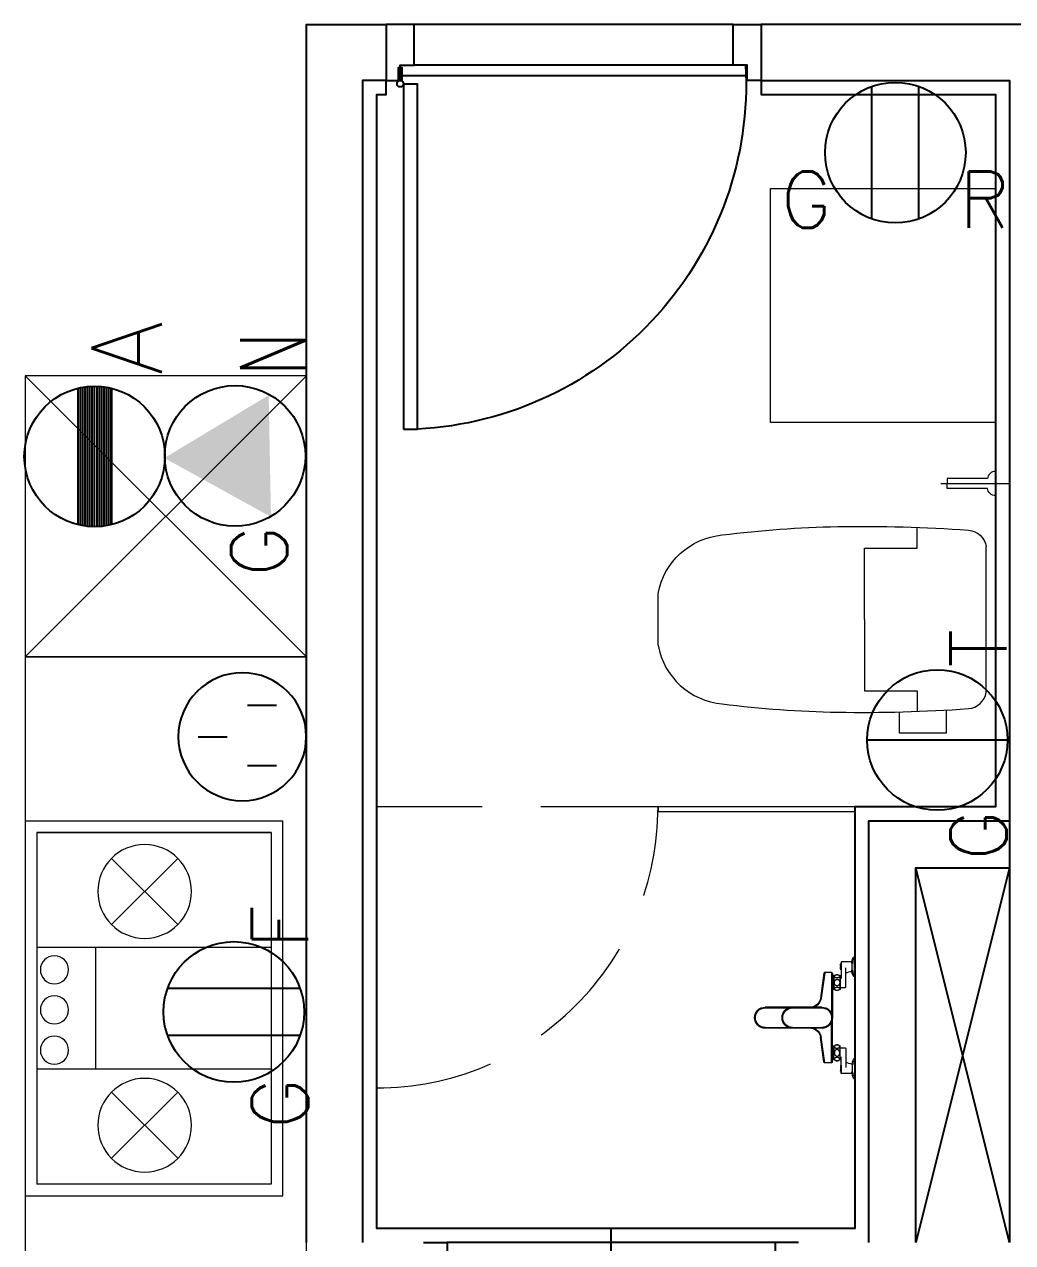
# Model space of a CAD drawing. Extents: x 489590 to 931630, y 16852 to 52972.
# Drawn here: x 497099.8 to 497310.6, y 51688.3 to 51948.3 of the extents above; entities that cross this region are included whole.
import ezdxf
from ezdxf.enums import TextEntityAlignment as Align

# ---------------------------------------------------------------- set-up
doc = ezdxf.new("R2010")
doc.units = 0
doc.header["$LTSCALE"] = 50
doc.linetypes.add('11', pattern=[0.15, 0.1, -0.05])
doc.layers.add('AM_9', color=253, linetype='Continuous', lineweight=0)
for name, color, linetype in [('DOOR', 5, 'Continuous'), ('E', 7, 'Continuous'), ('E1', 7, 'Continuous'), ('EG', 201, 'Continuous'), ('EGE', 64, 'Continuous'), ('FINISH', 6, 'Continuous'), ('FURN', 4, 'Continuous'), ('I-FLOR-PAVING', 251, 'Continuous'), ('L-L', 7, 'Continuous'), ('OPEN', 5, 'Continuous'), ('P', 2, 'Continuous'), ('P_管道', 30, 'Continuous'), ('TOIL', 5, 'Continuous'), ('WALL2', 3, 'Continuous'), ('WALL5', 4, 'Continuous'), ('插座', 1, 'Continuous')]:
    doc.layers.add(name, color=color, linetype=linetype)
doc.styles.add('CHINA', font='SIMPLEX.shx', dxfattribs={"bigfont": 'CHINESET.shx'})
doc.styles.get("Standard").update_dxf_attribs({"font": 'txt.shx', "bigfont": 'chineset.shx'})
doc.styles.add('圖框$0$Standard', font='simplex.shx', dxfattribs={"bigfont": 'chineset.shx'})

# ---------------------------------------------------------------- blocks, each defined once
blk = doc.blocks.new('A$C4EFA0F76')
at = {"layer": 'TOIL', "color": 9, "lineweight": 5, "true_color": 0xc7c8ca}
for p, q in [((0, 19.3), (0, -29.4)), ((2, 19.11), (2, -11.98)), ((72, 9.08), (72, -1.95)), ((11.7, -25.44), (-2.74, -25.44))]:
    blk.add_line(p, q, dxfattribs=at)
for points in [[(10.51, 22.9), (10.51, 27.81), (20.5, 27.81), (20.5, 23.31)], [(27.98, 3.56), (27.98, 18.78), (16.71, 18.78), (16.71, 23.2)], [(27.98, 3.56), (27.98, -11.65), (16.71, -11.65), (16.71, -16.07)]]:
    blk.add_lwpolyline(points, dxfattribs=at)
for points in [[(72, 9.08, 0.3374), (58.28, 21.58, 0.027493), (33.67, 23.36, 0.022437), (5.79, 22.6, 0.348898), (2, 19.11)], [(72, -1.95, -0.3374), (58.28, -14.45, -0.027493), (33.67, -16.24, -0.022437), (5.79, -15.47, -0.348898), (2, -11.98)], [(0, -22.85, -0.370325), (1.75, -24.39), (10.31, -24.39), (10.31, -25.44)], [(0, -28.02, 0.370325), (1.75, -26.48), (10.31, -26.48), (10.31, -25.44)]]:
    blk.add_lwpolyline(points, format="xyb", dxfattribs=at)
blk = doc.blocks.new('A$C0A852886')
at = {"color": 9, "true_color": 0xc7c8ca}
for points in [[(74.77, 151.09), (74.77, 148.09), (78.07, 148.09), (78.07, 145.09), (86.77, 145.09), (86.77, 151.09)], [(0.39, 74.77), (0.39, 77.77), (73.98, 77.77), (73.98, 74.77)], [(74.77, 71.09), (74.77, 74.09), (78.07, 74.09), (78.07, 77.09), (86.77, 77.09), (86.77, 71.09)]]:
    blk.add_lwpolyline(points, close=True, dxfattribs=at)
blk.add_lwpolyline([(77.56, 74.2), (77.56, 74.48), (74.64, 74.48, 3.143413), (74.64, 73.7), (77.56, 73.7), (77.56, 73.98), (74.76, 73.98, 0.08392), (74.76, 74.2), (77.56, 74.2)], format="xyb", dxfattribs=at)
at = {"layer": 'I-FLOR-PAVING', "color": 9, "true_color": 0xc7c8ca}
for p, q in [((75.77, 148.09), (75.77, 74.09)), ((78.07, 145.09), (78.07, 77.09)), ((86.77, 145.09), (86.77, 77.09))]:
    blk.add_line(p, q, dxfattribs=at)
blk.add_arc((74.09, 74.09), 73.79, 86.9121, 177.1453, dxfattribs=at)
blk = doc.blocks.new('A$C34866B9E')
at = {"color": 9, "true_color": 0xc7c8ca}
for p, q in [((0, 9), (0, 5.9)), ((0, 9), (64, 9)), ((43.8, 0), (42.3, 0)), ((64, 9), (64, 5.9))]:
    blk.add_line(p, q, dxfattribs=at)
for centre, radius, start, end in [((1.5, 5.9), 1.5, 180, 245.2613), ((21.8, 50), 50, 245.2613, 268.1216), ((42.2, 50), 50, 271.8784, 294.7387), ((62.5, 5.9), 1.5, 294.7387, 0)]:
    blk.add_arc(centre, radius, start, end, dxfattribs=at)
at = {"layer": 'AM_9', "color": 9, "true_color": 0xc7c8ca}
blk.add_line((20.2, 0), (42.3, 0), dxfattribs=at)
blk = doc.blocks.new('A$C465A4D64')
at = {"layer": 'TOIL', "color": 9, "linetype": 'ByBlock', "lineweight": 5, "true_color": 0xc7c8ca}
for p, q in [((-12.95, 0), (12.95, 0)), ((-11.9, -0.61), (-11.9, -2.88)), ((-9.94, -0.57), (-11.86, -0.57)), ((-10.06, -0.57), (-11.74, -0.57)), ((-6.54, -1.96), (-10.63, -1.96)), ((-6.46, -3.16), (-6.46, -2.04)), ((6.46, -3.16), (6.46, -2.04)), ((6.54, -1.96), (10.63, -1.96)), ((9.94, -0.57), (11.86, -0.57)), ((10.06, -0.57), (11.74, -0.57)), ((11.9, -0.61), (11.9, -2.88)), ((-11.86, -2.92), (-8.34, -2.92)), ((-10.2, -2.92), (-11.6, -2.92)), ((-11.6, -2.92), (-11.6, -2.92)), ((-10.28, -3), (-11.52, -3)), ((-11.42, -3.02), (-11.42, -3)), ((-10.98, -3.08), (-11.36, -3.08)), ((-10.98, -3), (-10.98, -3.08)), ((-10.82, -3), (-10.82, -3.08)), ((-10.44, -3.08), (-10.82, -3.08)), ((-10.38, -3.02), (-10.38, -3)), ((-10.2, -2.92), (-10.2, -2.92)), ((-9.62, -4.96), (-0.83, -4.96)), ((-9.62, -4.96), (-9.62, -6.46)), ((-9.46, -4.8), (0, -4.8)), ((-9, -3.16), (-6, -3.16)), ((-9, -4.46), (-7.5, -4.46)), ((-9, -4.46), (-6, -4.46)), ((-8.54, -3.16), (-8.54, -2.92)), ((-8.53, -4.63), (-7.5, -4.63)), ((-8.53, -4.63), (-8.53, -4.8)), ((-6.47, -4.8), (-8.53, -4.8)), ((-8.4, -4.46), (-8.4, -4.63)), ((-8.4, -4.8), (-6.6, -4.8)), ((-8.4, -4.8), (-6.6, -4.8)), ((-6, -4.46), (-7.5, -4.46)), ((-6.47, -4.63), (-7.5, -4.63)), ((-6.6, -4.46), (-6.6, -4.63)), ((-6.47, -4.63), (-6.47, -4.8)), ((9.47, -4.8), (0, -4.8)), ((9.62, -4.96), (0.83, -4.96)), ((9, -3.16), (6, -3.16)), ((6, -4.46), (7.5, -4.46)), ((9, -4.46), (6, -4.46)), ((6.2, -3.16), (8.8, -3.16)), ((6.47, -4.63), (6.47, -4.8)), ((6.47, -4.63), (7.5, -4.63)), ((6.47, -4.8), (8.53, -4.8)), ((6.6, -4.46), (6.6, -4.63)), ((8.4, -4.8), (6.6, -4.8)), ((9, -4.46), (7.5, -4.46)), ((8.53, -4.63), (7.5, -4.63)), ((11.86, -2.92), (8.34, -2.92)), ((8.4, -4.46), (8.4, -4.63)), ((8.53, -4.63), (8.53, -4.8)), ((8.54, -3.16), (8.54, -2.92)), ((9.62, -4.96), (9.62, -6.46)), ((10.2, -2.92), (11.6, -2.92)), ((10.2, -2.92), (10.2, -2.92)), ((10.28, -3), (11.52, -3)), ((10.38, -3.02), (10.38, -3)), ((10.44, -3.08), (10.82, -3.08)), ((10.82, -3), (10.82, -3.08)), ((10.98, -3), (10.98, -3.08)), ((10.98, -3.08), (11.36, -3.08)), ((11.42, -3.02), (11.42, -3)), ((11.6, -2.92), (11.6, -2.92)), ((-9.6, -6.44), (-4.17, -7.2)), ((-9.48, -6.6), (-4.18, -7.34)), ((-4.19, -7.36), (-4.19, -7.2)), ((-2.25, -7.05), (-2.25, -15.55)), ((-2.09, -7.05), (-2.25, -7.05)), ((-2.09, -13.3), (-2.09, -7.05)), ((2.09, -13.3), (2.09, -7.05)), ((2.09, -7.05), (2.25, -7.05)), ((2.25, -7.05), (2.25, -15.55)), ((9.6, -6.44), (4.17, -7.2)), ((9.48, -6.6), (4.18, -7.34)), ((4.19, -7.36), (4.19, -7.2)), ((-2.09, -19.15), (-2.09, -14.13)), ((2.09, -19.15), (2.09, -14.13)), ((-2.09, -19.15), (-2.25, -19.15)), ((2.09, -19.15), (2.25, -19.15))]:
    blk.add_line(p, q, dxfattribs=at)
for points in [[(-2.25, -7.05), (-2.25, -19.15)], [(2.25, -7.05), (2.25, -19.15)]]:
    blk.add_lwpolyline(points, dxfattribs=at)
for centre, radius, start, end in [((-11.86, -0.61), 0.04, 90, 180), ((-9.94, -0.61), 0.04, 3.8565, 90), ((-6.7, -0.4), 3.2, 183.7671, 209.1252), ((-6.54, -2.04), 0.08, 0, 90), ((6.54, -2.04), 0.08, 90, 180), ((6.7, -0.4), 3.2, 330.8748, 356.2329), ((9.94, -0.61), 0.04, 90, 176.1435), ((11.86, -0.61), 0.04, 0, 90), ((-11.86, -2.88), 0.04, 180, 270), ((-11.52, -2.92), 0.08, 180, 270), ((-11.36, -3.02), 0.056, 180, 270), ((-10.44, -3.02), 0.056, 270, 0), ((-10.28, -2.92), 0.08, 270, 0), ((-9.46, -4.96), 0.16, 90, 180), ((-8.04, -3.81), 1.16, 145.7945, 214.2055), ((-6.96, -3.81), 1.16, 325.7945, 34.2055), ((0, -7.05), 2.25, 90, 180), ((0, -7.05), 2.09, 90, 180), ((0, -7.05), 2.25, 0, 90), ((0, -7.05), 2.09, 0, 90), ((6.96, -3.81), 1.16, 145.7945, 214.2055), ((8.04, -3.81), 1.16, 325.7945, 34.2055), ((9.47, -4.96), 0.16, 0, 90), ((10.28, -2.92), 0.08, 180, 270), ((10.44, -3.02), 0.056, 180, 270), ((11.36, -3.02), 0.056, 270, 0), ((11.52, -2.92), 0.08, 270, 0), ((11.86, -2.88), 0.04, 270, 0), ((-9.44, -6.42), 0.19, 193.733, 256.587), ((-4.5, -9.59), 2.27, 7.4199, 82.0158), ((-4.5, -9.59), 2.41, 20.9953, 82.0158), ((4.5, -9.59), 2.41, 97.9842, 159.0047), ((4.5, -9.59), 2.27, 97.9842, 172.5801), ((9.44, -6.42), 0.19, 283.413, 346.267), ((0, -13.3), 2.25, 180, 270), ((0, -13.3), 2.09, 180, 270), ((0, -13.3), 2.25, 270, 0), ((0, -13.3), 2.09, 270, 0), ((0, -19.15), 2.25, 180, 270), ((0, -19.15), 2.09, 180, 270), ((0, -19.15), 2.25, 270, 0), ((0, -19.15), 2.09, 270, 0)]:
    blk.add_arc(centre, radius, start, end, dxfattribs=at)
for points in [[(-8.84, -3.24), (-8.86, -3.24), (-8.87, -3.24), (-8.9, -3.25), (-8.92, -3.25), (-8.95, -3.26), (-8.96, -3.27), (-8.99, -3.29), (-9, -3.3), (-9.03, -3.32), (-9.04, -3.34), (-9.06, -3.36), (-9.07, -3.37), (-9.09, -3.41), (-9.1, -3.43), (-9.13, -3.48), (-9.14, -3.5), (-9.15, -3.55), (-9.16, -3.57), (-9.17, -3.62), (-9.18, -3.65), (-9.18, -3.69), (-9.19, -3.72), (-9.19, -3.76), (-9.19, -3.79), (-9.19, -3.83), (-9.19, -3.86), (-9.19, -3.9), (-9.18, -3.93), (-9.18, -3.97), (-9.17, -4), (-9.16, -4.05), (-9.15, -4.07), (-9.14, -4.12), (-9.13, -4.14), (-9.1, -4.19), (-9.09, -4.21), (-9.07, -4.25), (-9.06, -4.26), (-9.04, -4.28), (-9.03, -4.3), (-9, -4.32), (-8.99, -4.33), (-8.96, -4.35), (-8.95, -4.35), (-8.92, -4.37), (-8.9, -4.37), (-8.87, -4.38), (-8.86, -4.38), (-8.83, -4.38), (-8.81, -4.38), (-8.78, -4.37), (-8.77, -4.37), (-8.74, -4.35), (-8.72, -4.35), (-8.7, -4.33), (-8.68, -4.32), (-8.66, -4.3), (-8.65, -4.28), (-8.63, -4.26), (-8.62, -4.25), (-8.59, -4.21), (-8.58, -4.19), (-8.56, -4.14), (-8.55, -4.12), (-8.53, -4.07), (-8.52, -4.05), (-8.51, -4), (-8.51, -3.97), (-8.5, -3.93), (-8.5, -3.9), (-8.49, -3.86), (-8.49, -3.83), (-8.49, -3.79), (-8.49, -3.76), (-8.5, -3.72), (-8.5, -3.69), (-8.51, -3.65), (-8.51, -3.62), (-8.52, -3.57), (-8.53, -3.55), (-8.55, -3.5), (-8.56, -3.48), (-8.58, -3.43), (-8.59, -3.41), (-8.62, -3.37), (-8.63, -3.36), (-8.65, -3.34), (-8.66, -3.32), (-8.68, -3.3), (-8.7, -3.29), (-8.72, -3.27), (-8.74, -3.26), (-8.77, -3.25), (-8.78, -3.25), (-8.81, -3.24), (-8.83, -3.24), (-8.84, -3.24)], [(-7.5, -3.24), (-7.53, -3.24), (-7.56, -3.24), (-7.62, -3.25), (-7.65, -3.25), (-7.71, -3.26), (-7.74, -3.27), (-7.79, -3.29), (-7.82, -3.3), (-7.87, -3.32), (-7.89, -3.34), (-7.93, -3.36), (-7.95, -3.37), (-8, -3.41), (-8.02, -3.43), (-8.07, -3.48), (-8.09, -3.5), (-8.12, -3.55), (-8.14, -3.57), (-8.16, -3.62), (-8.17, -3.65), (-8.18, -3.69), (-8.19, -3.72), (-8.2, -3.76), (-8.2, -3.79), (-8.2, -3.83), (-8.2, -3.86), (-8.19, -3.9), (-8.18, -3.93), (-8.17, -3.97), (-8.16, -4), (-8.14, -4.05), (-8.12, -4.07), (-8.09, -4.12), (-8.07, -4.14), (-8.02, -4.19), (-8, -4.21), (-7.95, -4.25), (-7.93, -4.26), (-7.89, -4.28), (-7.87, -4.3), (-7.82, -4.32), (-7.79, -4.33), (-7.74, -4.35), (-7.71, -4.35), (-7.65, -4.37), (-7.62, -4.37), (-7.56, -4.38), (-7.53, -4.38), (-7.47, -4.38), (-7.44, -4.38), (-7.38, -4.37), (-7.35, -4.37), (-7.29, -4.35), (-7.26, -4.35), (-7.21, -4.33), (-7.18, -4.32), (-7.13, -4.3), (-7.11, -4.28), (-7.07, -4.26), (-7.05, -4.25), (-7, -4.21), (-6.98, -4.19), (-6.93, -4.14), (-6.91, -4.12), (-6.88, -4.07), (-6.86, -4.05), (-6.84, -4), (-6.83, -3.97), (-6.82, -3.93), (-6.81, -3.9), (-6.8, -3.86), (-6.8, -3.83), (-6.8, -3.79), (-6.8, -3.76), (-6.81, -3.72), (-6.82, -3.69), (-6.83, -3.65), (-6.84, -3.62), (-6.86, -3.57), (-6.88, -3.55), (-6.91, -3.5), (-6.93, -3.48), (-6.98, -3.43), (-7, -3.41), (-7.05, -3.37), (-7.07, -3.36), (-7.11, -3.34), (-7.13, -3.32), (-7.18, -3.3), (-7.21, -3.29), (-7.26, -3.27), (-7.29, -3.26), (-7.35, -3.25), (-7.38, -3.25), (-7.44, -3.24), (-7.47, -3.24), (-7.5, -3.24)], [(-6.16, -3.24), (-6.17, -3.24), (-6.19, -3.24), (-6.22, -3.25), (-6.23, -3.25), (-6.26, -3.26), (-6.28, -3.27), (-6.3, -3.29), (-6.32, -3.3), (-6.34, -3.32), (-6.35, -3.34), (-6.37, -3.36), (-6.38, -3.37), (-6.41, -3.41), (-6.42, -3.43), (-6.44, -3.48), (-6.45, -3.5), (-6.47, -3.55), (-6.48, -3.57), (-6.49, -3.62), (-6.49, -3.65), (-6.5, -3.69), (-6.5, -3.72), (-6.51, -3.76), (-6.51, -3.79), (-6.51, -3.83), (-6.51, -3.86), (-6.5, -3.9), (-6.5, -3.93), (-6.49, -3.97), (-6.49, -4), (-6.48, -4.05), (-6.47, -4.07), (-6.45, -4.12), (-6.44, -4.14), (-6.42, -4.19), (-6.41, -4.21), (-6.38, -4.25), (-6.37, -4.26), (-6.35, -4.28), (-6.34, -4.3), (-6.32, -4.32), (-6.3, -4.33), (-6.28, -4.35), (-6.26, -4.35), (-6.23, -4.37), (-6.22, -4.37), (-6.19, -4.38), (-6.17, -4.38), (-6.14, -4.38), (-6.13, -4.38), (-6.1, -4.37), (-6.08, -4.37), (-6.05, -4.35), (-6.04, -4.35), (-6.01, -4.33), (-6, -4.32), (-5.97, -4.3), (-5.96, -4.28), (-5.94, -4.26), (-5.93, -4.25), (-5.91, -4.21), (-5.9, -4.19), (-5.87, -4.14), (-5.86, -4.12), (-5.85, -4.07), (-5.84, -4.05), (-5.83, -4), (-5.82, -3.97), (-5.82, -3.93), (-5.81, -3.9), (-5.81, -3.86), (-5.81, -3.83), (-5.81, -3.79), (-5.81, -3.76), (-5.81, -3.72), (-5.82, -3.69), (-5.82, -3.65), (-5.83, -3.62), (-5.84, -3.57), (-5.85, -3.55), (-5.86, -3.5), (-5.87, -3.48), (-5.9, -3.43), (-5.91, -3.41), (-5.93, -3.37), (-5.94, -3.36), (-5.96, -3.34), (-5.97, -3.32), (-6, -3.3), (-6.01, -3.29), (-6.04, -3.27), (-6.05, -3.26), (-6.08, -3.25), (-6.1, -3.25), (-6.13, -3.24), (-6.14, -3.24), (-6.16, -3.24)], [(6.16, -3.24), (6.17, -3.24), (6.19, -3.24), (6.22, -3.25), (6.23, -3.25), (6.26, -3.26), (6.28, -3.27), (6.3, -3.29), (6.32, -3.3), (6.34, -3.32), (6.35, -3.34), (6.37, -3.36), (6.38, -3.37), (6.41, -3.41), (6.42, -3.43), (6.44, -3.48), (6.45, -3.5), (6.47, -3.55), (6.48, -3.57), (6.49, -3.62), (6.49, -3.65), (6.5, -3.69), (6.5, -3.72), (6.51, -3.76), (6.51, -3.79), (6.51, -3.83), (6.51, -3.86), (6.5, -3.9), (6.5, -3.93), (6.49, -3.97), (6.49, -4), (6.48, -4.05), (6.47, -4.07), (6.45, -4.12), (6.44, -4.14), (6.42, -4.19), (6.41, -4.21), (6.38, -4.25), (6.37, -4.26), (6.35, -4.28), (6.34, -4.3), (6.32, -4.32), (6.3, -4.33), (6.28, -4.35), (6.26, -4.35), (6.23, -4.37), (6.22, -4.37), (6.19, -4.38), (6.17, -4.38), (6.14, -4.38), (6.13, -4.38), (6.1, -4.37), (6.08, -4.37), (6.05, -4.35), (6.04, -4.35), (6.01, -4.33), (6, -4.32), (5.97, -4.3), (5.96, -4.28), (5.94, -4.26), (5.93, -4.25), (5.91, -4.21), (5.9, -4.19), (5.87, -4.14), (5.86, -4.12), (5.85, -4.07), (5.84, -4.05), (5.83, -4), (5.82, -3.97), (5.82, -3.93), (5.81, -3.9), (5.81, -3.86), (5.81, -3.83), (5.81, -3.79), (5.81, -3.76), (5.81, -3.72), (5.82, -3.69), (5.82, -3.65), (5.83, -3.62), (5.84, -3.57), (5.85, -3.55), (5.86, -3.5), (5.87, -3.48), (5.9, -3.43), (5.91, -3.41), (5.93, -3.37), (5.94, -3.36), (5.96, -3.34), (5.97, -3.32), (6, -3.3), (6.01, -3.29), (6.04, -3.27), (6.05, -3.26), (6.08, -3.25), (6.1, -3.25), (6.13, -3.24), (6.14, -3.24), (6.16, -3.24)], [(7.5, -3.24), (7.53, -3.24), (7.56, -3.24), (7.62, -3.25), (7.65, -3.25), (7.71, -3.26), (7.74, -3.27), (7.79, -3.29), (7.82, -3.3), (7.87, -3.32), (7.89, -3.34), (7.93, -3.36), (7.95, -3.37), (8, -3.41), (8.02, -3.43), (8.07, -3.48), (8.09, -3.5), (8.12, -3.55), (8.14, -3.57), (8.16, -3.62), (8.17, -3.65), (8.18, -3.69), (8.19, -3.72), (8.2, -3.76), (8.2, -3.79), (8.2, -3.83), (8.2, -3.86), (8.19, -3.9), (8.18, -3.93), (8.17, -3.97), (8.16, -4), (8.14, -4.05), (8.12, -4.07), (8.09, -4.12), (8.07, -4.14), (8.02, -4.19), (8, -4.21), (7.95, -4.25), (7.93, -4.26), (7.89, -4.28), (7.87, -4.3), (7.82, -4.32), (7.79, -4.33), (7.74, -4.35), (7.71, -4.35), (7.65, -4.37), (7.62, -4.37), (7.56, -4.38), (7.53, -4.38), (7.47, -4.38), (7.44, -4.38), (7.38, -4.37), (7.35, -4.37), (7.29, -4.35), (7.26, -4.35), (7.21, -4.33), (7.18, -4.32), (7.13, -4.3), (7.11, -4.28), (7.07, -4.26), (7.05, -4.25), (7, -4.21), (6.98, -4.19), (6.93, -4.14), (6.91, -4.12), (6.88, -4.07), (6.86, -4.05), (6.84, -4), (6.83, -3.97), (6.82, -3.93), (6.81, -3.9), (6.8, -3.86), (6.8, -3.83), (6.8, -3.79), (6.8, -3.76), (6.81, -3.72), (6.82, -3.69), (6.83, -3.65), (6.84, -3.62), (6.86, -3.57), (6.88, -3.55), (6.91, -3.5), (6.93, -3.48), (6.98, -3.43), (7, -3.41), (7.05, -3.37), (7.07, -3.36), (7.11, -3.34), (7.13, -3.32), (7.18, -3.3), (7.21, -3.29), (7.26, -3.27), (7.29, -3.26), (7.35, -3.25), (7.38, -3.25), (7.44, -3.24), (7.47, -3.24), (7.5, -3.24)], [(8.84, -3.24), (8.86, -3.24), (8.87, -3.24), (8.9, -3.25), (8.92, -3.25), (8.95, -3.26), (8.96, -3.27), (8.99, -3.29), (9, -3.3), (9.03, -3.32), (9.04, -3.34), (9.06, -3.36), (9.07, -3.37), (9.09, -3.41), (9.1, -3.43), (9.13, -3.48), (9.14, -3.5), (9.15, -3.55), (9.16, -3.57), (9.17, -3.62), (9.18, -3.65), (9.18, -3.69), (9.19, -3.72), (9.19, -3.76), (9.19, -3.79), (9.19, -3.83), (9.19, -3.86), (9.19, -3.9), (9.18, -3.93), (9.18, -3.97), (9.17, -4), (9.16, -4.05), (9.15, -4.07), (9.14, -4.12), (9.13, -4.14), (9.1, -4.19), (9.09, -4.21), (9.07, -4.25), (9.06, -4.26), (9.04, -4.28), (9.03, -4.3), (9, -4.32), (8.99, -4.33), (8.96, -4.35), (8.95, -4.35), (8.92, -4.37), (8.9, -4.37), (8.87, -4.38), (8.86, -4.38), (8.83, -4.38), (8.81, -4.38), (8.78, -4.37), (8.77, -4.37), (8.74, -4.35), (8.72, -4.35), (8.7, -4.33), (8.68, -4.32), (8.66, -4.3), (8.65, -4.28), (8.63, -4.26), (8.62, -4.25), (8.59, -4.21), (8.58, -4.19), (8.56, -4.14), (8.55, -4.12), (8.53, -4.07), (8.52, -4.05), (8.51, -4), (8.51, -3.97), (8.5, -3.93), (8.5, -3.9), (8.49, -3.86), (8.49, -3.83), (8.49, -3.79), (8.49, -3.76), (8.5, -3.72), (8.5, -3.69), (8.51, -3.65), (8.51, -3.62), (8.52, -3.57), (8.53, -3.55), (8.55, -3.5), (8.56, -3.48), (8.58, -3.43), (8.59, -3.41), (8.62, -3.37), (8.63, -3.36), (8.65, -3.34), (8.66, -3.32), (8.68, -3.3), (8.7, -3.29), (8.72, -3.27), (8.74, -3.26), (8.77, -3.25), (8.78, -3.25), (8.81, -3.24), (8.83, -3.24), (8.84, -3.24)]]:
    blk.add_open_spline(points, degree=3, knots=[0, 0, 0, 0, 0.844515, 0.844515, 1.689029, 1.689029, 2.533544, 2.533544, 3.378059, 3.378059, 4.052867, 4.052867, 4.727674, 4.727674, 5.669803, 5.669803, 6.611932, 6.611932, 7.348167, 7.348167, 8.084401, 8.084401, 8.749372, 8.749372, 9.414342, 9.414342, 10.079313, 10.079313, 10.744283, 10.744283, 11.480518, 11.480518, 12.216752, 12.216752, 13.158881, 13.158881, 14.10101, 14.10101, 14.775818, 14.775818, 15.450626, 15.450626, 16.29514, 16.29514, 17.139655, 17.139655, 17.98417, 17.98417, 18.828684, 18.828684, 19.673199, 19.673199, 20.517714, 20.517714, 21.362229, 21.362229, 22.206743, 22.206743, 22.881551, 22.881551, 23.556359, 23.556359, 24.498488, 24.498488, 25.440617, 25.440617, 26.176851, 26.176851, 26.913086, 26.913086, 27.578056, 27.578056, 28.243027, 28.243027, 28.907997, 28.907997, 29.572968, 29.572968, 30.309202, 30.309202, 31.045437, 31.045437, 31.987566, 31.987566, 32.929695, 32.929695, 33.604502, 33.604502, 34.27931, 34.27931, 35.123825, 35.123825, 35.96834, 35.96834, 36.812854, 36.812854, 37.657369, 37.657369, 37.657369, 37.657369], dxfattribs=at)
at = {"layer": 'TOIL', "color": 9, "linetype": 'ByBlock', "lineweight": 5, "true_color": 0xc7c8ca, "xscale": -0.06400000000003274, "yscale": 0.06400000000003274, "zscale": 0.06400000000003274}
blk.add_blockref('A$C34866B9E', (-8.85, -0.57), dxfattribs=at)
at = {"layer": 'TOIL', "color": 9, "linetype": 'ByBlock', "lineweight": 5, "true_color": 0xc7c8ca, "extrusion": (0, 0, -1), "xscale": -0.06400000000003274, "yscale": 0.06400000000003274, "zscale": -0.06400000000003274}
blk.add_blockref('A$C34866B9E', (-8.85, -0.57), dxfattribs=at)
blk = doc.blocks.new('瓦斯爐')
at = {"color": 9, "lineweight": 0, "true_color": 0xc7c8ca}
for p, q in [((0, 0), (0, 55)), ((0, 55), (80, 55)), ((80, 0), (80, 55)), ((77.5, 52.5), (2.5, 52.5)), ((2.5, 52.5), (2.5, 2.5)), ((27, 52.5), (27, 2.5)), ((53, 52.5), (53, 2.5)), ((77.5, 52.5), (77.5, 2.5)), ((77.5, 2.5), (77.5, 52.5)), ((7.99, 18.43), (22.13, 32.57)), ((22.13, 18.43), (7.99, 32.57)), ((72.01, 18.43), (57.87, 32.57)), ((57.87, 18.43), (72.01, 32.57)), ((53, 15.01), (27, 15.01)), ((80, 0), (0, 0)), ((77.5, 2.5), (2.5, 2.5))]:
    blk.add_line(p, q, dxfattribs=at)
for centre, radius in [((15.06, 25.5), 10), ((64.94, 25.5), 10), ((31.07, 6.25), 3), ((39.68, 6.25), 3), ((48.23, 6.25), 3)]:
    blk.add_circle(centre, radius, dxfattribs=at)
blk = doc.blocks.new('A$C4E3912B0')
at = {"layer": 'OPEN', "color": 9, "true_color": 0xc7c8ca}
for p, q in [((3, 80), (3, 75)), ((18, 75), (18, 80)), ((3, 75), (18, 75)), ((3, 75), (3, 5)), ((10.5, 75), (10.5, 5)), ((13.5, 75), (13.5, 37.5)), ((18, 5), (18, 75)), ((7.5, 5), (7.5, 42.5)), ((7.5, 42.5), (10.5, 42.5)), ((21, 40), (0, 40)), ((13.5, 37.5), (10.5, 37.5)), ((3, 0), (3, 5)), ((3, 5), (18, 5)), ((18, 5), (18, 0))]:
    blk.add_line(p, q, dxfattribs=at)
blk = doc.blocks.new('A$C05A63BC5')
at = {"layer": 'FINISH', "color": 9, "true_color": 0xc7c8ca}
blk.add_lwpolyline([(489.5, 558), (489.5, 555), (539.5, 555), (539.5, 403), (509.5, 403), (509.5, 313), (407.5, 313), (407.5, 555), (409.5, 555), (409.5, 558)], dxfattribs=at)
at = {"layer": 'FURN', "color": 9, "lineweight": 0, "true_color": 0xc7c8ca}
for p, q in [((332.5, 495), (392.5, 435)), ((392.5, 495), (332.5, 435))]:
    blk.add_line(p, q, dxfattribs=at)
for points in [[(332.5, 495), (332.5, 435), (392.5, 435), (392.5, 495)], [(392.5, 285), (392.5, 435), (332.5, 435), (332.5, 285)]]:
    blk.add_lwpolyline(points, close=True, dxfattribs=at)
at = {"layer": 'P_管道', "color": 9, "true_color": 0xc7c8ca}
for p, q in [((542.5, 390), (522.5, 310)), ((542.5, 310), (522.5, 390))]:
    blk.add_line(p, q, dxfattribs=at)
at = {"layer": 'TOIL', "color": 9, "lineweight": 5, "true_color": 0xc7c8ca}
for points in [[(491.5, 485), (491.5, 535), (539.5, 535), (539.5, 485)], [(509.5, 402), (509.5, 403), (467.5, 403), (467.5, 402)]]:
    blk.add_lwpolyline(points, close=True, dxfattribs=at)
at = {"layer": 'TOIL', "color": 9, "linetype": '11', "lineweight": 5, "ltscale": 5, "true_color": 0xc7c8ca}
blk.add_lwpolyline([(467.5, 403), (407.5, 403), (407.5, 343, 0.414214)], format="xyb", close=True, dxfattribs=at)
at = {"layer": 'WALL2', "color": 9, "true_color": 0xc7c8ca}
for points in [[(512.5, 310), (512.5, 400), (542.5, 400)], [(522.5, 310), (522.5, 390), (542.5, 390)]]:
    blk.add_lwpolyline(points, dxfattribs=at)
at = {"layer": 'WALL5', "color": 9, "true_color": 0xc7c8ca}
for points in [[(392.5, 310), (392.5, 570), (409.5, 570), (409.5, 558), (404.5, 558), (404.5, 310)], [(554.5, 310), (554.5, 570), (489.5, 570), (489.5, 558), (542.5, 558), (542.5, 310)]]:
    blk.add_lwpolyline(points, dxfattribs=at)
at = {"layer": 'DOOR', "color": 9, "true_color": 0xc7c8ca, "xscale": -1, "rotation": 270}
blk.add_blockref('A$C0A852886', (338.41, 483.23), dxfattribs=at)
at = {"layer": 'FURN', "color": 9, "lineweight": 0, "true_color": 0xc7c8ca, "xscale": -1, "rotation": 270}
blk.add_blockref('瓦斯爐', (332.5, 320), dxfattribs=at)
at = {"layer": 'OPEN', "color": 9, "true_color": 0xc7c8ca, "rotation": 270}
blk.add_blockref('A$C4E3912B0', (417.5, 313), dxfattribs=at)
at = {"layer": 'TOIL', "color": 9, "lineweight": 5, "true_color": 0xc7c8ca, "rotation": 180}
blk.add_blockref('A$C4EFA0F76', (539.5, 446.57), dxfattribs=at)
at = {"layer": 'TOIL', "color": 9, "true_color": 0xc7c8ca, "xscale": -1, "rotation": 270}
blk.add_blockref('A$C465A4D64', (509.5, 358), dxfattribs=at)
blk = doc.blocks.new('E6')
at = {"color": 1, "lineweight": -3}
for p, q in [((28.32, 23.76), (-1.39, 23.76)), ((28.14, 24.76), (-1.22, 24.76)), ((28.03, 25.26), (-1.1, 25.26)), ((28.24, 24.26), (-1.1, 24.26)), ((28.46, 21.76), (-1.54, 21.76)), ((28.45, 22.26), (-1.53, 22.26)), ((28.46, 21.26), (-1.53, 21.26)), ((28.42, 22.76), (-1.5, 22.76)), ((28.38, 23.26), (-1.45, 23.26)), ((28.44, 20.76), (-1.51, 20.76)), ((28.4, 20.26), (-1.47, 20.26)), ((28.34, 19.76), (-1.41, 19.76)), ((28.27, 19.26), (-1.1, 19.26)), ((28.18, 18.76), (-1.1, 18.76)), ((28.07, 18.26), (-1.1, 18.26)), ((28.03, 18.11), (-1.1, 18.11))]:
    blk.add_line(p, q, dxfattribs=at)
blk.add_circle((13.46, 21.69), 15, dxfattribs=at)
blk = doc.blocks.new('A$C38A6521C')
at = {"layer": 'E', "color": 1}
for p, q in [((7.02, 22.31), (13.81, 22.31)), ((18.55, 14.87), (25.34, 14.87)), ((7.02, 8.21), (13.81, 8.21))]:
    blk.add_line(p, q, dxfattribs=at)
blk.add_circle((15, 15), 15, dxfattribs=at)
blk = doc.blocks.new('A$C43825BA9')
at = {"layer": 'P'}
blk.add_hatch(color=256, dxfattribs=at).paths.add_polyline_path([(204.71, 237.45), (226.96, 250.86), (227.45, 224.88)])
at = {"color": 1, "linetype": 'Continuous'}
for p, q in [((355.62, 288.47), (355.62, 316.75)), ((365.62, 288.47), (365.62, 316.75))]:
    blk.add_line(p, q, dxfattribs=at)
at = {"color": 1}
blk.add_line((354.6, 177.27), (384.56, 177.27), dxfattribs=at)
for centre, radius in [((360.64, 302.62), 15), ((369.58, 177.27), 14.98)]:
    blk.add_circle(centre, radius, dxfattribs=at)
at = {"layer": 'P'}
blk.add_circle((219.79, 237.9), 15, dxfattribs=at)
at = {"layer": '插座'}
for p, q in [((233.67, 124.23), (205.39, 124.23)), ((233.67, 114.23), (205.39, 114.23))]:
    blk.add_line(p, q, dxfattribs=at)
blk.add_circle((219.53, 119.23), 15, dxfattribs=at)
at = {"layer": 'EG', "color": 1, "rotation": 90}
blk.add_blockref('E6', (211.53, 224.32), dxfattribs=at)
at = {"layer": 'EGE', "xscale": -0.9099999999999999, "yscale": 0.9099999999999999, "zscale": 0.9099999999999999}
blk.add_blockref('A$C38A6521C', (234.99, 164.32), dxfattribs=at)
at = {"color": 1, "linetype": 'Continuous', "width": 1}
for s, p in [('G', (341.62, 292.6)), ('R', (379.65, 292.6))]:
    blk.add_text(s, height=12, dxfattribs=at).set_placement(p, align=Align.MIDDLE)
at = {"color": 1, "linetype": 'Continuous', "style": '圖框$0$Standard', "width": 1}
for s, p in [('T', (387.96, 196.81)), ('G', (387.96, 156.87))]:
    blk.add_text(s, height=11.98, rotation=90, dxfattribs=at).set_placement(p, align=Align.BOTTOM_CENTER)
at = {"layer": 'E1', "color": 1, "style": 'CHINA', "width": 0.7}
blk.add_text('N', height=14, rotation=270, dxfattribs=at).set_placement((220.88, 264.27))
at = {"layer": 'EG', "color": 1, "text_generation_flag": 2}
blk.add_text('A', height=15, rotation=90, dxfattribs=at).set_placement((204.16, 266.68))
at = {"layer": 'P', "linetype": 'Continuous', "width": 1}
blk.add_text('G', height=12, rotation=90, dxfattribs=at).set_placement((234.54, 217.52), align=Align.BOTTOM_CENTER)
at = {"layer": '插座', "width": 1}
for s, p in [('F', (229.4, 137.36)), ('G', (229.4, 99.67))]:
    blk.add_text(s, height=12, rotation=90, dxfattribs=at).set_placement(p, align=Align.MIDDLE)

msp = doc.modelspace()

# ---------------------------------------------------------------- block references
at = {"layer": 'L-L', "lineweight": -3}
msp.add_blockref('A$C05A63BC5', (496767.46, 51378.29, -120958.98), dxfattribs=at)
at = {"layer": 'L-L', "color": 1, "lineweight": -3}
msp.add_blockref('A$C43825BA9', (496924.95, 51618.29, -120958.98), dxfattribs=at)

doc.saveas('drawing.dxf')
